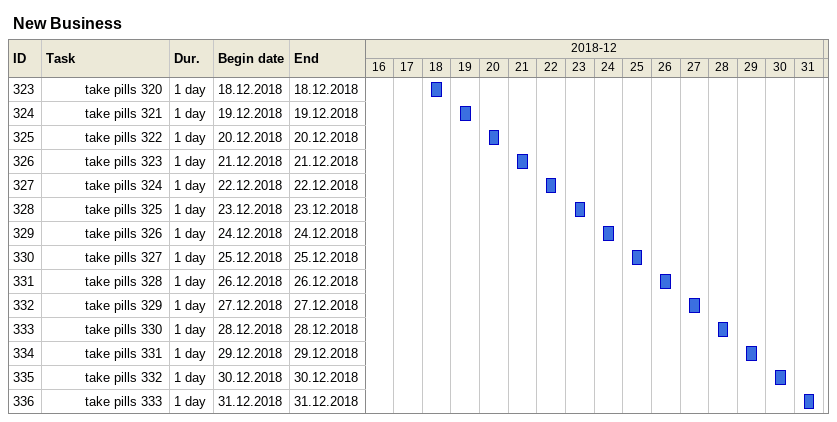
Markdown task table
New Business

| ID | Level | Task | Duration | Start | Finish |
|---|---|---|---|---|---|
| 323 | 4 | take pills 320 | 1d | 2018-12-18 | 2018-12-18 |
| 324 | 4 | take pills 321 | 1d | 2018-12-19 | 2018-12-19 |
| 325 | 4 | take pills 322 | 1d | 2018-12-20 | 2018-12-20 |
| 326 | 4 | take pills 323 | 1d | 2018-12-21 | 2018-12-21 |
| 327 | 4 | take pills 324 | 1d | 2018-12-22 | 2018-12-22 |
| 328 | 4 | take pills 325 | 1d | 2018-12-23 | 2018-12-23 |
| 329 | 4 | take pills 326 | 1d | 2018-12-24 | 2018-12-24 |
| 330 | 4 | take pills 327 | 1d | 2018-12-25 | 2018-12-25 |
| 331 | 4 | take pills 328 | 1d | 2018-12-26 | 2018-12-26 |
| 332 | 4 | take pills 329 | 1d | 2018-12-27 | 2018-12-27 |
| 333 | 4 | take pills 330 | 1d | 2018-12-28 | 2018-12-28 |
| 334 | 4 | take pills 331 | 1d | 2018-12-29 | 2018-12-29 |
| 335 | 4 | take pills 332 | 1d | 2018-12-30 | 2018-12-30 |
| 336 | 4 | take pills 333 | 1d | 2018-12-31 | 2018-12-31 |
